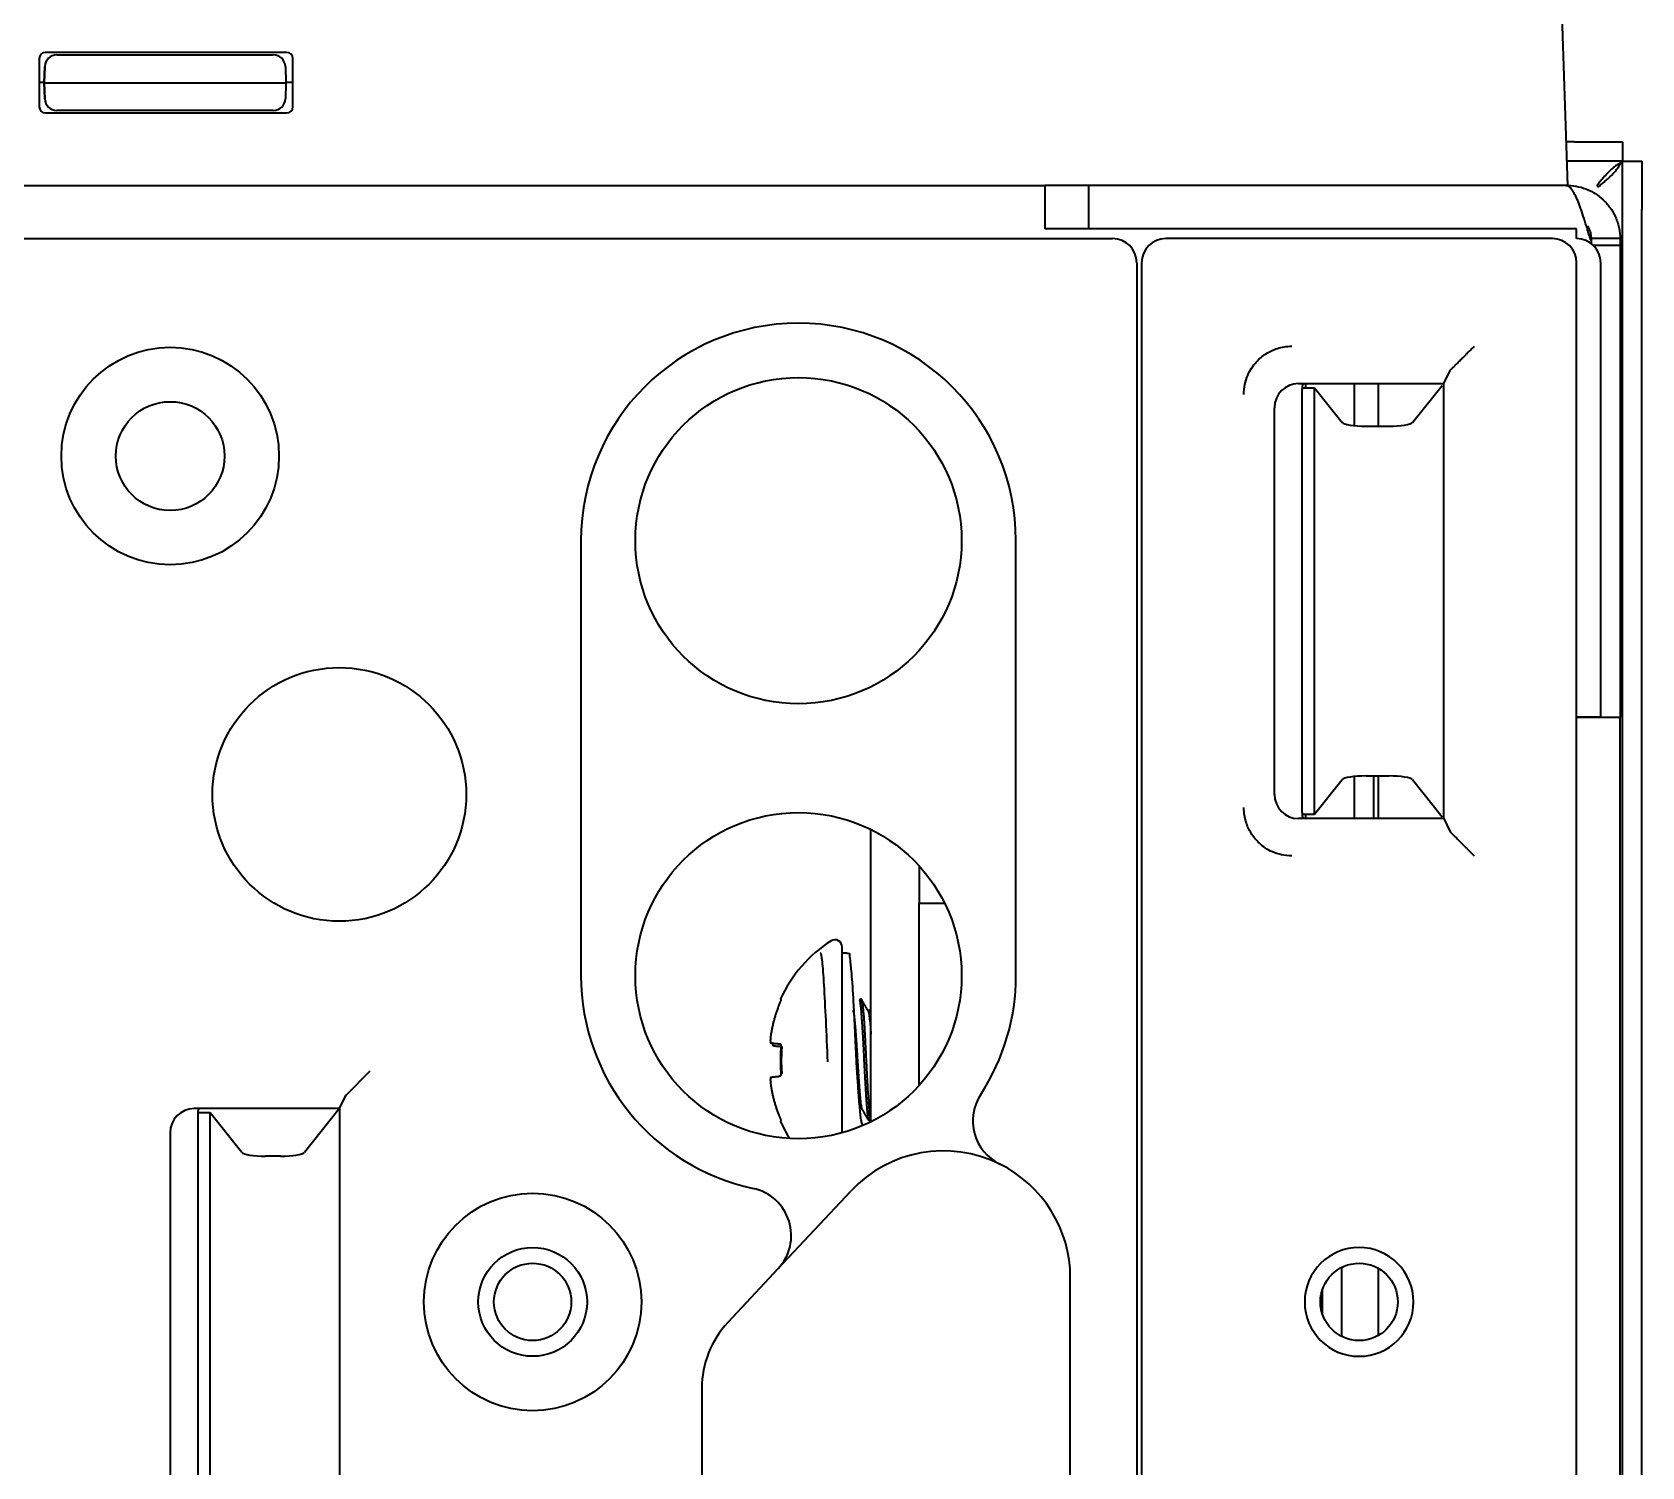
# Model space of a CAD drawing. Header units: millimetres. Extents: x -36 to 4467, y 2 to 3322.
# Drawn here: x 3027.6 to 3094.2, y 3128.2 to 3187.6 of the extents above; entities that cross this region are included whole.
import ezdxf

# ---------------------------------------------------------------- set-up
doc = ezdxf.new("R2010")
doc.units = ezdxf.units.MM
doc.layers.add('1', color=7, linetype='Continuous', true_color=0xffffff)

msp = doc.modelspace()

# ---------------------------------------------------------------- linework, layer by layer
at = {"layer": '1', "color": 7, "linetype": 'Continuous', "lineweight": 35}
for p, q in [((3090.821, 3189.315), (3091.103, 3181.238)), ((3038.103, 3186.738), (3028.103, 3186.738)), ((3028.586, 3186.638), (3028.586, 3186.638)), ((3028.586, 3186.638), (3037.54, 3186.638)), ((3027.853, 3186.488), (3027.853, 3184.488)), ((3028.087, 3186.156), (3028.063, 3185.488)), ((3028.063, 3185.488), (3028.087, 3186.155)), ((3038.04, 3186.156), (3038.063, 3185.488)), ((3038.353, 3184.488), (3038.353, 3186.488)), ((3028.063, 3185.49), (3027.853, 3185.49)), ((3028.063, 3185.49), (3028.063, 3185.488)), ((3028.063, 3185.488), (3028.063, 3185.488)), ((3028.063, 3185.488), (3028.087, 3184.821)), ((3028.063, 3185.488), (3028.563, 3185.488)), ((3028.087, 3184.821), (3028.063, 3185.488)), ((3028.563, 3185.488), (3037.564, 3185.488)), ((3037.564, 3185.488), (3038.063, 3185.488)), ((3038.063, 3185.488), (3038.04, 3184.821)), ((3038.353, 3185.49), (3038.063, 3185.49)), ((3028.103, 3184.238), (3038.103, 3184.238)), ((3028.586, 3184.338), (3028.586, 3184.338)), ((3037.54, 3184.338), (3028.586, 3184.338)), ((3091.371, 3183.038), (3091.035, 3183.038)), ((3091.371, 3183.038), (3093.371, 3183.038)), ((3093.371, 3183.038), (3093.371, 3182.238)), ((3091.371, 3182.238), (3091.063, 3182.238)), ((3093.371, 3182.238), (3091.371, 3182.238)), ((3093.371, 3182.238), (3093.299, 3182.166)), ((3093.301, 3182.165), (3093.373, 3182.236)), ((3093.373, 3182.236), (3094.173, 3182.236)), ((3093.373, 3180.236), (3093.373, 3182.236)), ((3094.173, 3182.236), (3094.173, 3180.236)), ((3026.374, 3181.238), (3069.473, 3181.238)), ((3089.104, 3181.238), (3069.472, 3181.238)), ((3069.473, 3181.238), (3069.473, 3179.438)), ((3071.273, 3181.238), (3071.273, 3179.438)), ((3089.699, 3181.238), (3089.104, 3181.238)), ((3091.023, 3181.238), (3089.699, 3181.238)), ((3091.023, 3181.238), (3091.073, 3181.238)), ((3091.028, 3181.238), (3091.023, 3181.238)), ((3091.103, 3181.238), (3091.023, 3181.238)), ((3093.373, 2760.742), (3093.373, 3180.236)), ((3094.173, 2760.594), (3094.173, 3180.236)), ((3091.473, 3179.438), (3069.473, 3179.438)), ((3091.473, 3179.038), (3091.473, 3179.438)), ((2514.273, 3179.038), (3072.273, 3179.038)), ((3090.473, 3179.038), (3074.473, 3179.038)), ((3092.071, 3178.97), (3092.036, 3179.038)), ((3092.071, 3178.97), (3092.071, 3178.84)), ((3092.073, 3179.038), (3092.073, 3178.838)), ((3092.156, 3178.768), (3093.273, 3178.768)), ((3093.273, 3179.038), (3093.273, 3178.768)), ((3093.273, 3178.768), (3093.273, 3161.238)), ((3073.273, 3178.038), (3073.273, 3106.038)), ((3073.473, 3178.038), (3073.473, 3105.038)), ((3091.473, 2652.038), (3091.473, 3178.038)), ((3092.473, 3159.24), (3092.473, 3178.038)), ((3085.973, 3173.038), (3086.243, 3173.582)), ((3079.961, 3173.038), (3085.973, 3173.038)), ((3080.113, 3155.288), (3080.113, 3172.788)), ((3080.117, 3172.862), (3080.628, 3172.862)), ((3080.273, 3172.861), (3080.273, 3173.038)), ((3080.628, 3155.214), (3080.628, 3172.862)), ((3080.628, 3172.862), (3081.772, 3171.427)), ((3082.273, 3173.038), (3082.273, 3171.297)), ((3083.273, 3171.271), (3083.273, 3173.033)), ((3084.688, 3171.427), (3085.914, 3172.965)), ((3085.973, 3155.038), (3085.973, 3173.038)), ((3078.973, 3156.038), (3078.973, 3172.038)), ((3082.762, 3171.275), (3083.698, 3171.275)), ((3050.273, 3166.538), (3050.273, 3148.538)), ((3068.273, 3148.538), (3068.273, 3166.538)), ((3093.273, 3161.238), (3093.273, 3159.238)), ((3092.473, 3159.24), (3091.473, 3159.24)), ((3091.473, 3159.238), (3093.273, 3159.238)), ((3092.073, 3159.238), (3092.073, 3159.24)), ((3093.273, 2546.379), (3093.273, 3159.238)), ((3080.628, 3155.214), (3081.772, 3156.65)), ((3082.273, 3156.778), (3082.273, 3155.038)), ((3082.762, 3156.801), (3083.698, 3156.801)), ((3083.073, 3156.801), (3083.073, 3155.038)), ((3083.273, 3155.035), (3083.273, 3156.801)), ((3084.688, 3156.65), (3085.914, 3155.111)), ((3085.973, 3155.038), (3079.961, 3155.038)), ((3080.117, 3155.214), (3080.628, 3155.214)), ((3080.273, 3155.038), (3080.273, 3155.214)), ((3085.973, 3155.038), (3086.243, 3154.494)), ((3062.273, 3142.492), (3062.273, 3154.584)), ((3064.273, 3153.072), (3064.273, 3151.537)), ((3064.273, 3144.003), (3064.273, 3151.538)), ((3064.273, 3151.538), (3065.319, 3151.538)), ((3061.085, 3145.038), (3061.085, 3149.723)), ((3061.887, 3147.538), (3061.784, 3147.538)), ((3062.273, 3147.093), (3062.151, 3147.093)), ((3061.085, 3142.036), (3061.085, 3145.038)), ((3041.539, 3144.582), (3040.554, 3143.598)), ((3040.273, 3143.038), (3040.543, 3143.582)), ((3040.273, 3143.038), (3034.261, 3143.038)), ((3034.413, 3142.788), (3034.413, 3123.288)), ((3034.928, 3142.862), (3034.417, 3142.862)), ((3036.233, 3141.224), (3034.928, 3142.862)), ((3034.928, 3123.214), (3034.928, 3142.862)), ((3040.214, 3142.965), (3038.826, 3141.224)), ((3040.241, 3143.038), (3040.214, 3142.965)), ((3040.273, 3143.038), (3040.273, 3123.038)), ((3033.273, 3142.038), (3033.273, 3124.038)), ((3062.184, 3142.538), (3062.273, 3142.538)), ((3062.256, 3142.475), (3062.273, 3142.503)), ((3037.836, 3141.072), (3037.224, 3141.072)), ((3058.433, 3136.414), (3061.44, 3139.626)), ((3058.433, 3136.414), (3056.352, 3134.192)), ((3070.523, 3118.038), (3070.523, 3136.038)), ((3081.747, 3136.464), (3081.747, 3133.611)), ((3083.273, 3133.651), (3083.273, 3136.423)), ((3080.95, 3135.53), (3080.95, 3134.545)), ((3055.273, 3131.458), (3055.273, 3122.618))]:
    msp.add_line(p, q, dxfattribs=at)
for centre, radius in [((3033.273, 3170.038), 4.5), ((3059.273, 3166.538), 6.75), ((3033.273, 3170.038), 2.25), ((3040.273, 3156.038), 5.25), ((3059.273, 3148.538), 6.75), ((3048.273, 3135.038), 4.5), ((3048.273, 3135.038), 2.25), ((3048.273, 3135.038), 1.6), ((3082.473, 3135.038), 1.6)]:
    msp.add_circle(centre, radius, dxfattribs=at)
for centre, radius, start, end in [((3028.103, 3186.488), 0.25, 90, 180), ((3038.103, 3186.488), 0.25, 0, 90), ((3028.103, 3184.488), 0.25, 180, 270), ((3038.103, 3184.488), 0.25, 270, 0), ((3092.373, 3181.238), 0.05, 180, 270), ((3072.273, 3178.038), 1, 0, 90), ((3074.473, 3178.038), 1, 90, 180), ((3090.473, 3178.038), 1, 0, 90), ((3091.473, 3178.038), 1, 0, 90), ((3059.273, 3166.538), 9, 0, 180), ((3080.863, 3172.788), 0.75, 160.52766, 180), ((3080.863, 3155.288), 0.75, 180, 199.47234), ((3060.785, 3149.723), 0.3, 0, 122.30058), ((3063.602, 3145.267), 5.572, 122.30058, 155.75241), ((3059.273, 3148.538), 9, 180, 257.93403), ((3059.273, 3148.538), 9, 326.92512, 0), ((3068.49, 3142.535), 2, 146.92512, 243.65351), ((3035.163, 3142.788), 0.75, 160.52766, 180), ((3063.602, 3144.809), 5.572, 204.2619, 212.71533), ((3065.273, 3136.038), 5.25, 63.65351, 136.88856), ((3065.273, 3136.038), 5.25, 0, 63.65351), ((3056.973, 3137.781), 2, 316.88856, 77.93403), ((3082.473, 3135.038), 2.25, 90, 270), ((3082.473, 3135.038), 2.25, 270, 90), ((3059.273, 3131.458), 4, 136.88856, 180)]:
    msp.add_arc(centre, radius, start, end, dxfattribs=at)
at = {"layer": '1', "color": 7, "linetype": 'Continuous', "lineweight": 35, "extrusion": (4.1579e-06, -2.54598e-22, 1)}
for centre, start, end in [((3028.585, 3186.138, 0.026), 90, 177.99493), ((3037.539, 3186.138, 0.026), 2, 89.85501), ((3028.585, 3184.838, 0.026), 182.00507, 270), ((3037.539, 3184.838, 0.026), 270.14499, 358)]:
    msp.add_arc(centre, 0.5, start, end, dxfattribs=at)
at = {"layer": '1', "color": 7, "linetype": 'Continuous', "lineweight": 35}
for centre, major_axis, ratio, start_param, end_param in [((3028.586, 3186.138), (0.354, -0.354), 1, 2.356195, 3.892084), ((3028.586, 3184.838), (0.354, 0.354), 1, 2.391101, 3.926991), ((3087.269, 3173.567), (-1.03, 0), 0.173648, 6.111259, 6.197244), ((3079.976, 3172.023), (0.453, -0.913), 0.981173, 2.688535, 4.244197), ((3082.762, 3171.451), (1, 0), 0.176327, 3.281219, 4.712389), ((3083.698, 3171.451), (1, 0), 0.176327, 4.712389, 6.143559), ((3082.762, 3156.625), (1, 0), 0.176327, 1.570796, 3.001966), ((3083.698, 3156.625), (1, 0), 0.176327, 0.139626, 1.570796), ((3079.976, 3156.054), (-0.453, -0.913), 0.981173, 5.180581, 6.736243), ((3087.269, 3154.509), (1.03, 0), 0.173648, 3.227534, 3.313519), ((3041.539, 3143.567), (1, 0), 0.176327, 2.96706, 3.054326), ((3034.276, 3142.023), (0.453, -0.913), 0.981173, 2.688535, 4.244197), ((3037.224, 3141.248), (1, 0), 0.176327, 3.281219, 4.712389), ((3037.836, 3141.248), (1, 0), 0.176327, 4.712389, 6.143559)]:
    msp.add_ellipse(centre, major_axis=major_axis, ratio=ratio, start_param=start_param, end_param=end_param, dxfattribs=at)
for points, knots in [([(3093.299, 3182.166), (3093.289, 3182.162), (3093.279, 3182.157), (3093.259, 3182.147), (3093.248, 3182.142), (3093.218, 3182.126), (3093.198, 3182.114), (3093.137, 3182.078), (3093.097, 3182.05), (3093.017, 3181.99), (3092.977, 3181.957), (3092.926, 3181.913), (3092.916, 3181.904), (3092.896, 3181.885), (3092.886, 3181.876), (3092.855, 3181.847), (3092.835, 3181.828), (3092.775, 3181.768), (3092.735, 3181.726), (3092.654, 3181.639), (3092.614, 3181.594), (3092.554, 3181.525), (3092.533, 3181.501), (3092.493, 3181.454), (3092.473, 3181.43), (3092.412, 3181.357), (3092.371, 3181.308), (3092.331, 3181.259)], [0, 0, 0, 0, 0.03125, 0.03125, 0.0625, 0.0625, 0.125, 0.125, 0.25, 0.25, 0.375, 0.375, 0.40625, 0.40625, 0.4375, 0.4375, 0.5, 0.5, 0.625, 0.625, 0.75, 0.75, 0.8125, 0.8125, 0.875, 0.875, 1, 1, 1, 1]), ([(3092.394, 3181.196), (3092.443, 3181.237), (3092.492, 3181.277), (3092.587, 3181.358), (3092.635, 3181.398), (3092.727, 3181.478), (3092.772, 3181.519), (3092.86, 3181.6), (3092.902, 3181.641), (3092.982, 3181.721), (3093.02, 3181.761), (3093.091, 3181.842), (3093.124, 3181.882), (3093.185, 3181.963), (3093.213, 3182.004), (3093.262, 3182.084), (3093.283, 3182.124), (3093.301, 3182.165)], [0, 0, 0, 0, 0.125, 0.125, 0.25, 0.25, 0.375, 0.375, 0.5, 0.5, 0.625, 0.625, 0.75, 0.75, 0.875, 0.875, 1, 1, 1, 1]), ([(3092.036, 3179.038), (3091.993, 3179.182), (3091.952, 3179.323), (3091.889, 3179.531), (3091.868, 3179.6), (3091.837, 3179.703), (3091.826, 3179.737), (3091.81, 3179.787), (3091.805, 3179.804), (3091.794, 3179.838), (3091.789, 3179.854), (3091.742, 3180.003), (3091.7, 3180.128), (3091.637, 3180.306), (3091.616, 3180.364), (3091.585, 3180.447), (3091.574, 3180.475), (3091.553, 3180.528), (3091.543, 3180.554), (3091.49, 3180.681), (3091.448, 3180.772), (3091.396, 3180.872), (3091.38, 3180.902), (3091.365, 3180.929), (3091.354, 3180.947), (3091.349, 3180.956), (3091.322, 3180.999), (3091.301, 3181.031), (3091.238, 3181.115), (3091.197, 3181.158), (3091.144, 3181.196), (3091.134, 3181.203), (3091.113, 3181.214), (3091.102, 3181.219), (3091.07, 3181.232), (3091.049, 3181.236), (3091.028, 3181.238)], [0, 0, 0, 0, 0.125, 0.125, 0.1875, 0.1875, 0.21875, 0.21875, 0.234375, 0.234375, 0.25, 0.25, 0.375, 0.375, 0.4375, 0.4375, 0.46875, 0.46875, 0.5, 0.5, 0.625, 0.625, 0.65625, 0.671875, 0.671875, 0.6875, 0.6875, 0.75, 0.75, 0.875, 0.875, 0.90625, 0.90625, 0.9375, 0.9375, 1, 1, 1, 1]), ([(3091.073, 3181.238), (3091.083, 3181.238), (3091.094, 3181.238), (3091.114, 3181.238), (3091.124, 3181.237), (3091.134, 3181.237)], [0, 0, 0, 0, 0.5, 0.5, 1, 1, 1, 1]), ([(3091.134, 3181.237), (3091.276, 3181.233), (3091.417, 3181.216), (3091.692, 3181.154), (3091.826, 3181.11), (3091.99, 3181.038), (3092.022, 3181.023), (3092.086, 3180.991), (3092.179, 3180.942), (3092.269, 3180.886), (3092.442, 3180.765), (3092.55, 3180.674), (3092.661, 3180.56), (3092.674, 3180.547), (3092.698, 3180.521), (3092.71, 3180.508), (3092.745, 3180.468), (3092.814, 3180.386), (3092.876, 3180.3), (3092.992, 3180.123), (3093.057, 3179.998), (3093.124, 3179.833), (3093.137, 3179.8), (3093.16, 3179.733), (3093.171, 3179.699), (3093.202, 3179.597), (3093.218, 3179.528), (3093.259, 3179.321), (3093.273, 3179.18), (3093.273, 3179.038)], [0, 0, 0, 0, 0.125, 0.125, 0.25, 0.25, 0.28125, 0.28125, 0.3125, 0.375, 0.375, 0.5, 0.5, 0.515625, 0.515625, 0.53125, 0.53125, 0.5625, 0.625, 0.625, 0.75, 0.75, 0.78125, 0.78125, 0.8125, 0.8125, 0.875, 0.875, 1, 1, 1, 1]), ([(3092.331, 3181.259), (3092.328, 3181.256), (3092.326, 3181.253), (3092.323, 3181.246), (3092.323, 3181.242), (3092.323, 3181.238)], [0, 0, 0, 0, 0.5, 0.5, 1, 1, 1, 1]), ([(3092.373, 3181.188), (3092.376, 3181.188), (3092.38, 3181.189), (3092.388, 3181.192), (3092.391, 3181.194), (3092.394, 3181.196)], [0, 0, 0, 0, 0.5, 0.5, 1, 1, 1, 1]), ([(3091.919, 3179.571), (3091.933, 3179.549), (3091.946, 3179.526), (3091.965, 3179.489), (3091.973, 3179.474), (3091.986, 3179.445), (3092.019, 3179.371), (3092.042, 3179.293), (3092.066, 3179.167), (3092.073, 3179.103), (3092.073, 3179.038)], [0, 0, 0, 0, 0.139526, 0.139526, 0.225573, 0.225573, 0.311621, 0.65581, 0.65581, 1, 1, 1, 1]), ([(3086.254, 3173.598), (3086.258, 3173.601), (3086.265, 3173.609), (3086.28, 3173.624), (3086.298, 3173.642), (3086.319, 3173.663), (3086.344, 3173.687), (3086.39, 3173.733), (3086.469, 3173.813), (3086.589, 3173.933), (3086.731, 3174.075), (3086.862, 3174.206), (3086.987, 3174.33), (3087.103, 3174.446), (3087.191, 3174.534), (3087.239, 3174.583)], [0, 0, 0, 0, 0.033421, 0.067501, 0.102332, 0.138, 0.174583, 0.212157, 0.323796, 0.44808, 0.570732, 0.71217, 0.785824, 0.881767, 1, 1, 1, 1]), ([(3086.254, 3154.478), (3086.258, 3154.475), (3086.265, 3154.468), (3086.28, 3154.453), (3086.298, 3154.435), (3086.319, 3154.413), (3086.344, 3154.389), (3086.39, 3154.343), (3086.469, 3154.264), (3086.589, 3154.144), (3086.731, 3154.001), (3086.863, 3153.87), (3086.986, 3153.746), (3087.103, 3153.629), (3087.19, 3153.542), (3087.239, 3153.494)], [0, 0, 0, 0, 0.033421, 0.067501, 0.102332, 0.138, 0.174583, 0.212157, 0.323796, 0.44808, 0.570732, 0.71217, 0.785824, 0.881767, 1, 1, 1, 1]), ([(3060.172, 3149.489), (3060.173, 3149.489), (3060.198, 3149.484), (3060.249, 3149.22), (3060.324, 3148.218), (3060.399, 3146.717), (3060.449, 3145.551), (3060.474, 3144.969), (3060.475, 3144.966)], [0, 0, 0, 0, 0.008704, 0.256279, 0.503854, 0.751429, 0.999004, 1, 1, 1, 1]), ([(3061.934, 3142.367), (3061.93, 3142.367), (3061.915, 3142.375), (3061.891, 3142.441), (3061.86, 3142.608), (3061.819, 3142.948), (3061.772, 3143.531), (3061.713, 3144.371), (3061.677, 3144.932), (3061.648, 3145.523), (3061.619, 3146.153), (3061.585, 3146.89), (3061.533, 3147.844), (3061.473, 3148.804), (3061.423, 3149.077), (3061.402, 3149.383), (3061.401, 3149.414), (3061.4, 3149.431), (3061.396, 3149.442), (3061.357, 3149.45), (3061.293, 3149.457), (3061.19, 3149.472), (3061.115, 3149.475), (3061.072, 3149.477)], [0, 0, 0, 0, 0.017285, 0.057712, 0.10325, 0.148058, 0.234443, 0.306047, 0.403616, 0.446075, 0.500369, 0.572115, 0.656949, 0.81222, 0.944039, 0.951585, 0.955399, 0.957286, 0.959057, 0.960887, 0.974754, 0.985852, 1, 1, 1, 1]), ([(3058.523, 3147.558), (3058.523, 3147.558), (3058.523, 3147.558), (3058.524, 3147.557), (3058.525, 3147.556), (3058.528, 3147.556), (3058.529, 3147.555), (3058.532, 3147.555), (3058.534, 3147.555), (3058.536, 3147.553), (3058.537, 3147.552), (3058.538, 3147.552), (3058.538, 3147.551), (3058.539, 3147.551), (3058.539, 3147.55), (3058.54, 3147.55), (3058.541, 3147.549), (3058.541, 3147.55), (3058.543, 3147.551), (3058.544, 3147.551), (3058.545, 3147.551), (3058.546, 3147.551), (3058.547, 3147.551), (3058.547, 3147.55), (3058.547, 3147.548), (3058.547, 3147.546), (3058.546, 3147.542), (3058.546, 3147.539), (3058.544, 3147.534), (3058.544, 3147.53), (3058.541, 3147.523), (3058.54, 3147.519), (3058.537, 3147.51), (3058.536, 3147.505), (3058.532, 3147.496), (3058.53, 3147.49), (3058.526, 3147.48), (3058.524, 3147.474), (3058.519, 3147.463), (3058.517, 3147.457), (3058.512, 3147.446), (3058.51, 3147.44), (3058.503, 3147.423), (3058.489, 3147.388), (3058.475, 3147.352), (3058.461, 3147.317), (3058.457, 3147.306), (3058.448, 3147.282), (3058.443, 3147.27), (3058.435, 3147.247), (3058.43, 3147.235), (3058.421, 3147.211), (3058.417, 3147.199), (3058.395, 3147.139), (3058.378, 3147.091), (3058.345, 3146.995), (3058.329, 3146.946), (3058.3, 3146.849), (3058.285, 3146.8), (3058.258, 3146.702), (3058.245, 3146.653), (3058.226, 3146.579), (3058.22, 3146.554), (3058.209, 3146.504), (3058.203, 3146.48), (3058.187, 3146.405), (3058.177, 3146.355), (3058.157, 3146.255), (3058.148, 3146.205), (3058.136, 3146.13), (3058.132, 3146.104), (3058.126, 3146.067), (3058.124, 3146.054), (3058.121, 3146.035), (3058.12, 3146.029), (3058.119, 3146.019), (3058.119, 3146.016), (3058.118, 3146.01), (3058.117, 3146.007), (3058.117, 3146.003), (3058.117, 3146.002), (3058.117, 3146.001), (3058.117, 3146), (3058.116, 3145.998), (3058.116, 3145.996), (3058.116, 3145.992), (3058.116, 3145.99), (3058.115, 3145.982), (3058.115, 3145.977), (3058.114, 3145.961), (3058.113, 3145.95), (3058.112, 3145.929), (3058.111, 3145.918), (3058.11, 3145.896), (3058.109, 3145.885), (3058.108, 3145.87), (3058.108, 3145.867), (3058.108, 3145.863), (3058.108, 3145.862), (3058.108, 3145.86), (3058.108, 3145.859), (3058.107, 3145.858), (3058.107, 3145.857), (3058.107, 3145.854), (3058.107, 3145.852), (3058.108, 3145.848), (3058.108, 3145.843), (3058.108, 3145.838), (3058.109, 3145.832), (3058.109, 3145.829), (3058.11, 3145.82), (3058.111, 3145.814), (3058.112, 3145.801), (3058.113, 3145.795), (3058.114, 3145.785), (3058.115, 3145.779), (3058.116, 3145.773), (3058.116, 3145.768), (3058.117, 3145.767), (3058.117, 3145.765), (3058.117, 3145.764), (3058.118, 3145.763), (3058.118, 3145.763), (3058.118, 3145.762), (3058.119, 3145.762), (3058.12, 3145.762), (3058.12, 3145.762), (3058.122, 3145.762), (3058.124, 3145.763), (3058.128, 3145.763), (3058.13, 3145.763), (3058.136, 3145.763), (3058.14, 3145.762), (3058.148, 3145.76), (3058.152, 3145.759), (3058.166, 3145.757), (3058.175, 3145.755), (3058.196, 3145.752), (3058.207, 3145.75), (3058.224, 3145.747), (3058.229, 3145.746), (3058.241, 3145.743), (3058.248, 3145.742), (3058.257, 3145.74), (3058.26, 3145.739), (3058.267, 3145.739), (3058.27, 3145.738), (3058.28, 3145.737), (3058.287, 3145.737), (3058.308, 3145.736), (3058.323, 3145.734), (3058.353, 3145.732), (3058.377, 3145.73), (3058.402, 3145.727), (3058.419, 3145.726), (3058.428, 3145.725), (3058.446, 3145.723), (3058.455, 3145.723), (3058.473, 3145.721), (3058.483, 3145.721), (3058.493, 3145.719), (3058.494, 3145.719), (3058.497, 3145.719), (3058.498, 3145.718), (3058.5, 3145.718), (3058.5, 3145.718), (3058.502, 3145.719), (3058.502, 3145.719), (3058.504, 3145.719), (3058.505, 3145.72), (3058.512, 3145.721), (3058.517, 3145.72), (3058.526, 3145.716), (3058.53, 3145.712), (3058.538, 3145.7), (3058.541, 3145.692), (3058.544, 3145.683)], [0, 0, 0, 0, 0.019323, 0.019323, 0.055644, 0.055644, 0.073805, 0.073805, 0.091966, 0.101046, 0.101046, 0.105586, 0.105586, 0.110126, 0.110126, 0.114667, 0.114667, 0.119207, 0.119207, 0.123747, 0.123747, 0.128287, 0.128287, 0.132827, 0.132827, 0.137367, 0.137367, 0.141908, 0.141908, 0.146448, 0.146448, 0.150988, 0.150988, 0.155528, 0.155528, 0.160068, 0.160068, 0.164608, 0.164608, 0.169149, 0.169149, 0.173689, 0.173689, 0.182769, 0.20093, 0.20093, 0.21001, 0.21001, 0.219091, 0.219091, 0.228171, 0.228171, 0.237251, 0.237251, 0.273573, 0.273573, 0.309894, 0.309894, 0.346215, 0.346215, 0.382537, 0.382537, 0.400697, 0.400697, 0.418858, 0.418858, 0.455179, 0.455179, 0.491501, 0.491501, 0.509661, 0.509661, 0.518742, 0.518742, 0.523282, 0.523282, 0.525552, 0.525552, 0.527822, 0.527822, 0.52839, 0.52839, 0.528957, 0.528957, 0.530092, 0.530092, 0.532362, 0.532362, 0.536903, 0.536903, 0.545983, 0.545983, 0.555063, 0.555063, 0.564144, 0.564144, 0.566414, 0.566414, 0.567549, 0.567549, 0.568116, 0.568116, 0.568684, 0.568684, 0.570954, 0.570954, 0.573224, 0.577764, 0.577764, 0.582304, 0.582304, 0.591385, 0.591385, 0.600465, 0.600465, 0.605005, 0.609545, 0.609545, 0.611815, 0.611815, 0.61295, 0.61295, 0.614085, 0.614085, 0.616356, 0.616356, 0.618626, 0.618626, 0.627706, 0.627706, 0.636786, 0.636786, 0.654947, 0.654947, 0.673108, 0.673108, 0.709429, 0.709429, 0.74575, 0.74575, 0.763911, 0.763911, 0.782072, 0.782072, 0.791152, 0.791152, 0.800232, 0.800232, 0.818393, 0.818393, 0.854715, 0.854715, 0.891036, 0.909197, 0.909197, 0.927357, 0.927357, 0.945518, 0.945518, 0.963679, 0.963679, 0.965949, 0.965949, 0.968219, 0.968219, 0.969354, 0.969354, 0.970489, 0.970489, 0.972759, 0.972759, 0.981839, 0.981839, 0.99092, 0.99092, 1, 1, 1, 1]), ([(3061.783, 3147.538), (3061.784, 3147.538), (3061.785, 3147.538), (3061.791, 3147.536), (3061.798, 3147.526), (3061.805, 3147.504), (3061.807, 3147.499), (3061.81, 3147.488), (3061.812, 3147.482), (3061.816, 3147.462), (3061.819, 3147.447), (3061.829, 3147.397), (3061.834, 3147.356), (3061.843, 3147.283), (3061.846, 3147.257), (3061.85, 3147.215), (3061.852, 3147.201), (3061.855, 3147.171), (3061.856, 3147.155), (3061.863, 3147.077), (3061.869, 3147.007), (3061.88, 3146.857), (3061.886, 3146.776), (3061.894, 3146.666), (3061.895, 3146.644), (3061.898, 3146.598), (3061.903, 3146.53), (3061.908, 3146.459), (3061.917, 3146.314), (3061.923, 3146.214), (3061.932, 3146.057), (3061.935, 3146.004), (3061.939, 3145.922), (3061.941, 3145.894), (3061.944, 3145.84), (3061.945, 3145.812), (3061.952, 3145.673), (3061.958, 3145.561), (3061.969, 3145.333), (3061.974, 3145.218), (3061.986, 3144.984), (3061.992, 3144.868), (3062.005, 3144.639), (3062.011, 3144.526), (3062.018, 3144.385), (3062.02, 3144.357), (3062.023, 3144.301), (3062.025, 3144.273), (3062.029, 3144.19), (3062.032, 3144.136), (3062.041, 3143.975), (3062.047, 3143.872), (3062.055, 3143.723), (3062.058, 3143.674), (3062.062, 3143.602), (3062.064, 3143.578), (3062.067, 3143.531), (3062.068, 3143.508), (3062.075, 3143.394), (3062.081, 3143.308), (3062.093, 3143.149), (3062.099, 3143.075), (3062.107, 3142.991), (3062.108, 3142.974), (3062.111, 3142.942), (3062.113, 3142.926), (3062.118, 3142.88), (3062.121, 3142.851), (3062.13, 3142.771), (3062.135, 3142.724), (3062.144, 3142.666), (3062.147, 3142.648), (3062.151, 3142.624), (3062.153, 3142.617), (3062.155, 3142.603), (3062.157, 3142.596), (3062.163, 3142.57), (3062.168, 3142.556), (3062.173, 3142.547)], [0, 0, 0, 0, 0.005096, 0.005096, 0.050601, 0.050601, 0.061977, 0.061977, 0.073353, 0.073353, 0.096105, 0.096105, 0.141609, 0.141609, 0.164361, 0.164361, 0.175737, 0.175737, 0.187113, 0.187113, 0.232617, 0.232617, 0.278122, 0.278122, 0.289498, 0.289498, 0.300874, 0.323626, 0.323626, 0.36913, 0.36913, 0.391882, 0.391882, 0.403258, 0.403258, 0.414634, 0.414634, 0.460138, 0.460138, 0.505643, 0.505643, 0.551147, 0.551147, 0.596651, 0.596651, 0.608027, 0.608027, 0.619403, 0.619403, 0.642155, 0.642155, 0.687659, 0.687659, 0.710411, 0.710411, 0.721787, 0.721787, 0.733163, 0.733163, 0.778668, 0.778668, 0.824172, 0.824172, 0.835548, 0.835548, 0.846924, 0.846924, 0.869676, 0.869676, 0.91518, 0.91518, 0.937932, 0.937932, 0.949308, 0.949308, 0.960684, 0.960684, 1, 1, 1, 1]), ([(3062.273, 3142.554), (3062.27, 3142.559), (3062.268, 3142.565), (3062.259, 3142.593), (3062.252, 3142.622), (3062.242, 3142.68), (3062.239, 3142.702), (3062.233, 3142.749), (3062.23, 3142.775), (3062.22, 3142.859), (3062.214, 3142.923), (3062.205, 3143.03), (3062.202, 3143.068), (3062.198, 3143.128), (3062.196, 3143.148), (3062.193, 3143.19), (3062.191, 3143.211), (3062.183, 3143.319), (3062.177, 3143.412), (3062.164, 3143.608), (3062.157, 3143.712), (3062.147, 3143.877), (3062.144, 3143.933), (3062.138, 3144.046), (3062.134, 3144.103), (3062.125, 3144.278), (3062.119, 3144.397), (3062.112, 3144.55), (3062.11, 3144.581), (3062.107, 3144.643), (3062.105, 3144.674), (3062.101, 3144.767), (3062.098, 3144.829), (3062.089, 3145.015), (3062.082, 3145.139), (3062.072, 3145.325), (3062.069, 3145.387), (3062.064, 3145.48), (3062.062, 3145.511), (3062.059, 3145.572), (3062.057, 3145.603), (3062.049, 3145.754), (3062.042, 3145.872), (3062.033, 3146.044), (3062.03, 3146.101), (3062.025, 3146.185), (3062.023, 3146.213), (3062.02, 3146.268), (3062.019, 3146.295), (3062.011, 3146.43), (3062.005, 3146.531), (3061.993, 3146.723), (3061.987, 3146.813), (3061.979, 3146.918), (3061.977, 3146.938), (3061.974, 3146.978), (3061.969, 3147.037), (3061.964, 3147.091), (3061.954, 3147.194), (3061.947, 3147.254), (3061.939, 3147.32), (3061.938, 3147.332), (3061.934, 3147.357), (3061.933, 3147.368), (3061.928, 3147.401), (3061.925, 3147.421), (3061.916, 3147.473), (3061.91, 3147.499), (3061.901, 3147.524), (3061.898, 3147.53), (3061.893, 3147.536), (3061.892, 3147.537), (3061.889, 3147.538), (3061.888, 3147.538), (3061.888, 3147.538)], [0, 0, 0, 0, 0.01778, 0.01778, 0.067167, 0.067167, 0.091861, 0.091861, 0.116555, 0.116555, 0.165942, 0.165942, 0.190636, 0.190636, 0.202983, 0.202983, 0.21533, 0.21533, 0.264717, 0.264717, 0.314105, 0.314105, 0.338799, 0.338799, 0.363493, 0.363493, 0.41288, 0.41288, 0.425227, 0.425227, 0.437574, 0.437574, 0.462268, 0.462268, 0.511655, 0.511655, 0.536349, 0.536349, 0.548696, 0.548696, 0.561043, 0.561043, 0.610431, 0.610431, 0.635124, 0.635124, 0.647471, 0.647471, 0.659818, 0.659818, 0.709206, 0.709206, 0.758593, 0.758593, 0.77094, 0.77094, 0.783287, 0.807981, 0.807981, 0.857369, 0.857369, 0.869716, 0.869716, 0.882062, 0.882062, 0.906756, 0.906756, 0.956144, 0.956144, 0.980838, 0.980838, 0.993185, 0.993185, 1, 1, 1, 1]), ([(3061.914, 3142.994), (3061.913, 3142.995), (3061.912, 3142.996), (3061.909, 3143.003), (3061.906, 3143.011), (3061.9, 3143.029), (3061.897, 3143.04), (3061.888, 3143.079), (3061.883, 3143.111), (3061.87, 3143.187), (3061.864, 3143.232), (3061.856, 3143.296), (3061.855, 3143.31), (3061.852, 3143.337), (3061.85, 3143.351), (3061.845, 3143.393), (3061.842, 3143.423), (3061.833, 3143.516), (3061.827, 3143.584), (3061.819, 3143.674), (3061.818, 3143.693), (3061.815, 3143.73), (3061.813, 3143.75), (3061.809, 3143.808), (3061.806, 3143.848), (3061.797, 3143.969), (3061.791, 3144.054), (3061.782, 3144.186), (3061.778, 3144.253), (3061.773, 3144.322), (3061.77, 3144.368), (3061.769, 3144.392), (3061.761, 3144.509), (3061.748, 3144.699), (3061.736, 3144.894), (3061.728, 3145.017), (3061.726, 3145.042), (3061.723, 3145.091), (3061.722, 3145.116), (3061.717, 3145.189), (3061.714, 3145.238), (3061.706, 3145.384), (3061.7, 3145.479), (3061.691, 3145.621), (3061.688, 3145.668), (3061.684, 3145.738), (3061.682, 3145.761), (3061.679, 3145.807), (3061.678, 3145.83), (3061.67, 3145.942), (3061.664, 3146.029), (3061.655, 3146.154), (3061.65, 3146.215), (3061.645, 3146.274), (3061.642, 3146.313), (3061.64, 3146.332), (3061.632, 3146.427), (3061.626, 3146.498), (3061.614, 3146.628), (3061.609, 3146.689), (3061.601, 3146.757), (3061.6, 3146.771), (3061.597, 3146.797), (3061.595, 3146.809), (3061.591, 3146.846), (3061.588, 3146.869), (3061.579, 3146.932), (3061.573, 3146.968), (3061.564, 3147.012), (3061.561, 3147.026), (3061.556, 3147.043), (3061.554, 3147.048), (3061.551, 3147.058), (3061.549, 3147.062), (3061.541, 3147.082), (3061.535, 3147.091), (3061.528, 3147.093), (3061.527, 3147.093), (3061.526, 3147.093)], [0, 0, 0, 0, 0.005645, 0.005645, 0.029168, 0.029168, 0.052691, 0.052691, 0.099737, 0.099737, 0.146782, 0.146782, 0.158543, 0.158543, 0.170305, 0.170305, 0.193828, 0.193828, 0.240873, 0.240873, 0.252635, 0.252635, 0.264396, 0.264396, 0.287919, 0.287919, 0.334964, 0.334964, 0.358487, 0.370248, 0.370248, 0.38201, 0.38201, 0.429055, 0.476101, 0.476101, 0.487862, 0.487862, 0.499624, 0.499624, 0.523146, 0.523146, 0.570192, 0.570192, 0.593715, 0.593715, 0.605476, 0.605476, 0.617237, 0.617237, 0.664283, 0.664283, 0.687806, 0.699567, 0.699567, 0.711329, 0.711329, 0.758374, 0.758374, 0.80542, 0.80542, 0.817181, 0.817181, 0.828942, 0.828942, 0.852465, 0.852465, 0.899511, 0.899511, 0.923033, 0.923033, 0.934795, 0.934795, 0.946556, 0.946556, 0.993602, 0.993602, 1, 1, 1, 1]), ([(3062.156, 3147.084), (3062.158, 3147.08), (3062.161, 3147.075), (3062.17, 3147.053), (3062.175, 3147.03), (3062.184, 3146.986), (3062.187, 3146.969), (3062.192, 3146.942), (3062.194, 3146.932), (3062.197, 3146.912), (3062.198, 3146.902), (3062.206, 3146.848), (3062.212, 3146.798), (3062.222, 3146.715), (3062.227, 3146.671), (3062.232, 3146.623), (3062.235, 3146.591), (3062.236, 3146.574), (3062.244, 3146.489), (3062.251, 3146.417), (3062.262, 3146.27), (3062.267, 3146.196), (3062.273, 3146.118)], [0, 0, 0, 0, 0.069269, 0.069269, 0.2267, 0.2267, 0.305416, 0.305416, 0.344773, 0.344773, 0.384131, 0.384131, 0.541562, 0.541562, 0.620277, 0.659635, 0.659635, 0.698992, 0.698992, 0.856423, 0.856423, 1, 1, 1, 1]), ([(3058.544, 3145.683), (3058.546, 3145.673), (3058.548, 3145.662), (3058.55, 3145.638), (3058.55, 3145.626), (3058.549, 3145.607), (3058.548, 3145.6), (3058.547, 3145.588), (3058.546, 3145.581), (3058.545, 3145.572), (3058.544, 3145.568), (3058.544, 3145.562), (3058.544, 3145.559), (3058.543, 3145.549), (3058.543, 3145.543), (3058.54, 3145.511), (3058.538, 3145.485), (3058.535, 3145.434), (3058.534, 3145.409), (3058.53, 3145.332), (3058.528, 3145.281), (3058.525, 3145.178), (3058.524, 3145.127), (3058.523, 3144.973), (3058.524, 3144.871), (3058.53, 3144.743), (3058.531, 3144.717), (3058.534, 3144.666), (3058.536, 3144.641), (3058.537, 3144.609), (3058.538, 3144.602), (3058.538, 3144.589), (3058.539, 3144.583), (3058.539, 3144.57), (3058.54, 3144.564), (3058.541, 3144.551), (3058.541, 3144.545), (3058.543, 3144.532), (3058.544, 3144.526), (3058.545, 3144.513), (3058.546, 3144.507), (3058.547, 3144.494), (3058.547, 3144.487), (3058.547, 3144.475), (3058.547, 3144.468), (3058.546, 3144.456), (3058.546, 3144.45), (3058.544, 3144.439), (3058.543, 3144.434), (3058.541, 3144.424), (3058.54, 3144.419), (3058.537, 3144.41), (3058.535, 3144.406), (3058.531, 3144.399), (3058.529, 3144.396), (3058.525, 3144.391), (3058.523, 3144.389), (3058.516, 3144.384), (3058.511, 3144.382), (3058.487, 3144.373), (3058.469, 3144.366), (3058.446, 3144.358), (3058.442, 3144.357), (3058.435, 3144.354), (3058.433, 3144.354), (3058.429, 3144.353), (3058.427, 3144.353), (3058.42, 3144.352), (3058.415, 3144.352), (3058.407, 3144.351), (3058.394, 3144.35), (3058.381, 3144.349), (3058.364, 3144.348), (3058.356, 3144.348), (3058.332, 3144.346), (3058.317, 3144.344), (3058.288, 3144.342), (3058.274, 3144.34), (3058.254, 3144.339), (3058.247, 3144.338), (3058.235, 3144.337), (3058.229, 3144.336), (3058.217, 3144.335), (3058.211, 3144.334), (3058.2, 3144.332), (3058.194, 3144.331), (3058.168, 3144.326), (3058.15, 3144.32), (3058.13, 3144.318), (3058.126, 3144.318), (3058.121, 3144.318), (3058.12, 3144.318), (3058.119, 3144.318), (3058.118, 3144.318), (3058.118, 3144.317), (3058.117, 3144.317), (3058.117, 3144.317), (3058.117, 3144.316), (3058.117, 3144.315), (3058.116, 3144.315), (3058.116, 3144.314), (3058.116, 3144.311), (3058.115, 3144.305), (3058.115, 3144.299), (3058.114, 3144.288), (3058.113, 3144.28), (3058.112, 3144.266), (3058.111, 3144.26), (3058.11, 3144.25), (3058.11, 3144.247), (3058.109, 3144.241), (3058.108, 3144.239), (3058.108, 3144.234), (3058.108, 3144.233), (3058.108, 3144.231), (3058.107, 3144.23), (3058.107, 3144.229), (3058.107, 3144.229), (3058.107, 3144.227), (3058.108, 3144.221), (3058.108, 3144.214), (3058.109, 3144.197), (3058.109, 3144.186), (3058.111, 3144.163), (3058.112, 3144.14), (3058.114, 3144.118), (3058.115, 3144.101), (3058.115, 3144.095), (3058.116, 3144.087), (3058.116, 3144.084), (3058.117, 3144.078), (3058.117, 3144.075), (3058.117, 3144.071), (3058.118, 3144.07), (3058.118, 3144.069), (3058.118, 3144.068), (3058.118, 3144.066), (3058.118, 3144.064), (3058.119, 3144.059), (3058.12, 3144.05), (3058.122, 3144.041), (3058.125, 3144.022), (3058.126, 3144.01), (3058.132, 3143.973), (3058.136, 3143.948), (3058.144, 3143.899), (3058.149, 3143.874), (3058.157, 3143.825), (3058.162, 3143.8), (3058.176, 3143.727), (3058.186, 3143.678), (3058.208, 3143.58), (3058.219, 3143.531), (3058.237, 3143.458), (3058.243, 3143.434), (3058.255, 3143.386), (3058.262, 3143.361), (3058.275, 3143.313), (3058.282, 3143.289), (3058.296, 3143.241), (3058.303, 3143.217), (3058.325, 3143.145), (3058.34, 3143.098), (3058.372, 3143.003), (3058.388, 3142.955), (3058.423, 3142.861), (3058.44, 3142.815), (3058.463, 3142.756), (3058.468, 3142.745), (3058.477, 3142.722), (3058.484, 3142.704), (3058.492, 3142.687), (3058.495, 3142.678), (3058.496, 3142.675), (3058.499, 3142.67), (3058.5, 3142.667), (3058.502, 3142.661), (3058.504, 3142.658), (3058.506, 3142.652), (3058.51, 3142.644), (3058.514, 3142.635), (3058.521, 3142.618), (3058.525, 3142.607), (3058.532, 3142.59), (3058.534, 3142.585), (3058.537, 3142.575), (3058.539, 3142.57), (3058.542, 3142.561), (3058.543, 3142.557), (3058.546, 3142.549), (3058.547, 3142.546), (3058.548, 3142.54), (3058.549, 3142.537), (3058.55, 3142.533), (3058.55, 3142.531), (3058.55, 3142.528), (3058.549, 3142.527), (3058.549, 3142.526), (3058.548, 3142.526), (3058.547, 3142.526), (3058.546, 3142.527), (3058.545, 3142.527), (3058.544, 3142.527), (3058.544, 3142.527), (3058.544, 3142.527), (3058.543, 3142.527), (3058.543, 3142.526), (3058.542, 3142.526), (3058.541, 3142.525), (3058.539, 3142.525), (3058.535, 3142.523), (3058.532, 3142.522), (3058.526, 3142.519), (3058.524, 3142.518), (3058.523, 3142.518), (3058.523, 3142.518), (3058.523, 3142.518)], [0, 0, 0, 0, 0.006944, 0.006944, 0.013887, 0.013887, 0.017359, 0.017359, 0.020831, 0.020831, 0.022567, 0.022567, 0.024303, 0.024303, 0.027775, 0.027775, 0.041662, 0.041662, 0.055549, 0.055549, 0.083324, 0.083324, 0.111099, 0.111099, 0.166648, 0.166648, 0.180535, 0.180535, 0.194423, 0.194423, 0.197895, 0.197895, 0.201366, 0.201366, 0.204838, 0.204838, 0.20831, 0.20831, 0.211782, 0.211782, 0.215254, 0.215254, 0.218726, 0.218726, 0.222197, 0.222197, 0.225669, 0.225669, 0.229141, 0.229141, 0.232613, 0.232613, 0.236085, 0.236085, 0.239557, 0.239557, 0.243028, 0.243028, 0.249972, 0.249972, 0.277747, 0.277747, 0.28469, 0.28469, 0.288162, 0.288162, 0.291634, 0.291634, 0.298578, 0.298578, 0.305521, 0.319409, 0.319409, 0.333296, 0.333296, 0.361071, 0.361071, 0.388845, 0.388845, 0.402733, 0.402733, 0.41662, 0.41662, 0.430507, 0.430507, 0.444395, 0.444395, 0.499944, 0.499944, 0.513832, 0.513832, 0.517303, 0.517303, 0.519039, 0.519907, 0.519907, 0.520775, 0.520775, 0.521209, 0.521209, 0.521643, 0.522511, 0.524247, 0.527719, 0.527719, 0.534663, 0.534663, 0.541606, 0.541606, 0.545078, 0.545078, 0.54855, 0.54855, 0.550286, 0.550286, 0.55072, 0.55072, 0.551154, 0.551154, 0.552022, 0.555494, 0.555494, 0.562437, 0.562437, 0.569381, 0.576325, 0.576325, 0.579796, 0.579796, 0.581532, 0.581532, 0.583268, 0.583268, 0.583702, 0.583702, 0.584136, 0.584136, 0.585004, 0.585004, 0.58674, 0.590212, 0.590212, 0.597156, 0.597156, 0.611043, 0.611043, 0.62493, 0.62493, 0.638818, 0.638818, 0.666592, 0.666592, 0.694367, 0.694367, 0.708254, 0.708254, 0.722142, 0.722142, 0.736029, 0.736029, 0.749916, 0.749916, 0.777691, 0.777691, 0.805466, 0.805466, 0.83324, 0.83324, 0.840184, 0.840184, 0.847128, 0.850599, 0.850599, 0.852335, 0.852335, 0.854071, 0.854071, 0.855807, 0.855807, 0.857543, 0.861015, 0.861015, 0.867959, 0.867959, 0.87143, 0.87143, 0.874902, 0.874902, 0.878374, 0.878374, 0.881846, 0.881846, 0.885318, 0.885318, 0.88879, 0.88879, 0.892261, 0.892261, 0.895733, 0.895733, 0.899205, 0.899205, 0.900941, 0.900941, 0.902677, 0.902677, 0.906149, 0.906149, 0.909621, 0.916564, 0.916564, 0.944339, 0.944339, 0.999888, 0.999888, 1, 1, 1, 1]), ([(3058.198, 3145.774), (3058.197, 3145.77), (3058.197, 3145.766), (3058.197, 3145.758), (3058.197, 3145.754), (3058.197, 3145.744), (3058.198, 3145.739), (3058.2, 3145.723), (3058.202, 3145.711), (3058.204, 3145.691), (3058.204, 3145.684), (3058.205, 3145.674), (3058.206, 3145.671), (3058.206, 3145.665), (3058.207, 3145.662), (3058.207, 3145.657), (3058.207, 3145.655), (3058.208, 3145.652), (3058.209, 3145.651), (3058.21, 3145.648), (3058.212, 3145.648), (3058.214, 3145.648), (3058.215, 3145.648), (3058.216, 3145.648), (3058.219, 3145.648), (3058.225, 3145.647), (3058.231, 3145.647), (3058.242, 3145.644), (3058.25, 3145.642), (3058.268, 3145.638), (3058.277, 3145.636), (3058.292, 3145.633), (3058.297, 3145.632), (3058.308, 3145.63), (3058.313, 3145.63), (3058.331, 3145.628), (3058.343, 3145.627), (3058.368, 3145.624), (3058.382, 3145.623), (3058.409, 3145.621), (3058.424, 3145.619), (3058.454, 3145.617), (3058.469, 3145.616), (3058.489, 3145.614), (3058.494, 3145.614), (3058.5, 3145.614), (3058.502, 3145.614), (3058.506, 3145.613), (3058.508, 3145.613), (3058.512, 3145.613), (3058.515, 3145.612), (3058.519, 3145.611), (3058.521, 3145.61), (3058.526, 3145.608), (3058.53, 3145.607), (3058.538, 3145.604), (3058.543, 3145.602), (3058.547, 3145.601)], [0, 0, 0, 0, 0.010315, 0.010315, 0.02143, 0.02143, 0.04366, 0.04366, 0.08812, 0.08812, 0.11035, 0.11035, 0.121465, 0.121465, 0.13258, 0.13258, 0.143696, 0.143696, 0.154811, 0.154811, 0.177041, 0.177041, 0.188156, 0.188156, 0.199271, 0.221501, 0.265961, 0.265961, 0.354882, 0.354882, 0.443802, 0.443802, 0.488262, 0.488262, 0.532723, 0.532723, 0.621643, 0.621643, 0.710564, 0.710564, 0.799484, 0.799484, 0.888405, 0.888405, 0.910635, 0.910635, 0.92175, 0.92175, 0.932865, 0.932865, 0.94398, 0.94398, 0.955095, 0.955095, 0.977325, 0.977325, 1, 1, 1, 1]), ([(3058.592, 3144.494), (3058.592, 3144.495), (3058.593, 3144.495), (3058.594, 3144.496), (3058.595, 3144.497), (3058.596, 3144.5), (3058.596, 3144.501), (3058.597, 3144.504), (3058.597, 3144.505), (3058.598, 3144.51), (3058.597, 3144.513), (3058.597, 3144.519), (3058.597, 3144.522), (3058.596, 3144.532), (3058.595, 3144.538), (3058.594, 3144.55), (3058.593, 3144.557), (3058.591, 3144.575), (3058.591, 3144.588), (3058.589, 3144.612), (3058.589, 3144.625), (3058.587, 3144.662), (3058.585, 3144.687), (3058.583, 3144.737), (3058.581, 3144.761), (3058.579, 3144.811), (3058.577, 3144.886), (3058.576, 3144.96), (3058.575, 3145.109), (3058.577, 3145.209), (3058.583, 3145.358), (3058.586, 3145.408), (3058.591, 3145.482), (3058.592, 3145.507), (3058.595, 3145.538), (3058.595, 3145.544), (3058.596, 3145.557), (3058.596, 3145.563), (3058.598, 3145.575), (3058.599, 3145.582), (3058.6, 3145.591), (3058.6, 3145.594), (3058.601, 3145.599), (3058.601, 3145.6), (3058.601, 3145.602), (3058.601, 3145.603), (3058.601, 3145.604), (3058.601, 3145.604), (3058.601, 3145.605), (3058.601, 3145.605), (3058.601, 3145.606)], [0, 0, 0, 0, 0.003103, 0.003103, 0.007274, 0.007274, 0.011446, 0.011446, 0.015617, 0.015617, 0.023959, 0.023959, 0.032301, 0.032301, 0.048986, 0.048986, 0.06567, 0.06567, 0.099039, 0.099039, 0.132408, 0.132408, 0.199146, 0.199146, 0.265884, 0.265884, 0.332621, 0.466097, 0.466097, 0.733049, 0.733049, 0.866524, 0.866524, 0.933262, 0.933262, 0.949947, 0.949947, 0.966631, 0.966631, 0.983316, 0.983316, 0.991658, 0.991658, 0.995829, 0.995829, 0.997914, 0.997914, 0.998957, 0.998957, 1, 1, 1, 1])]:
    msp.add_open_spline(points, degree=3, knots=knots, dxfattribs=at)
for points, degree in [([(3093.273, 3179.038), (3092.073, 3179.038)], 1), ([(3077.706, 3172.582), (3077.706, 3172.732), (3077.738, 3173.013), (3077.858, 3173.383), (3078.023, 3173.689), (3078.213, 3173.934), (3078.414, 3174.127), (3078.624, 3174.281), (3078.848, 3174.403), (3079.091, 3174.498), (3079.362, 3174.564), (3079.572, 3174.583), (3079.684, 3174.583)], 3), ([(3079.684, 3153.494), (3079.533, 3153.494), (3079.252, 3153.527), (3078.884, 3153.65), (3078.581, 3153.82), (3078.341, 3154.012), (3078.152, 3154.216), (3078.001, 3154.428), (3077.882, 3154.653), (3077.789, 3154.899), (3077.724, 3155.172), (3077.706, 3155.382), (3077.706, 3155.494)], 3), ([(3062.159, 3147.079), (3062.007, 3147.34), (3061.856, 3147.602)], 2), ([(3061.911, 3142.998), (3062.044, 3142.769), (3062.177, 3142.541)], 2)]:
    msp.add_open_spline(points, degree=degree, dxfattribs=at)

doc.saveas('drawing.dxf')
